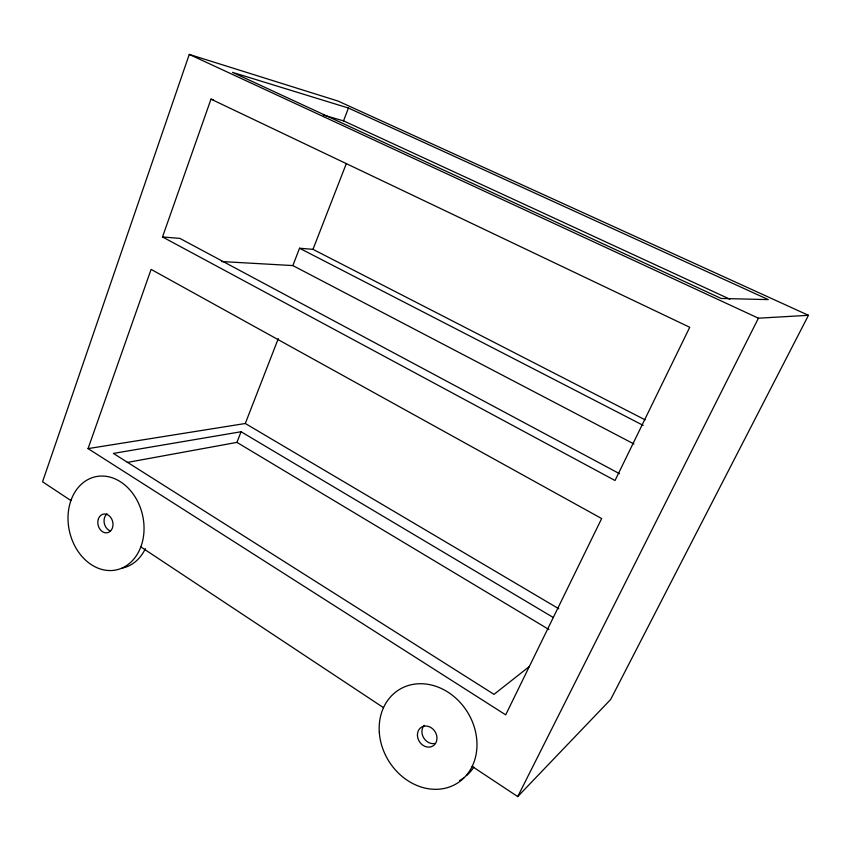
<?xml version="1.0" encoding="UTF-8"?>
<svg xmlns="http://www.w3.org/2000/svg" width="851" height="851" viewBox="0 0 851 851"><rect width="100%" height="100%" fill="white"/><g stroke="black" fill="none" stroke-linecap="round" stroke-linejoin="round"><path stroke-width="1.28" d="M472.177 766.411L517.727 796.589L610.646 699.49L808.45 315.306L338.092 101.078L189.262 54.411L42.55 481.783L70.91 500.569M88.057 448.605L151.106 269.384L601.657 518.557L505.696 714.851L88.057 448.605L245.29 423.5L558.788 608.763M210.995 99.141L689.736 327.273L615.028 480.507L162.509 236.961L210.995 99.141L213.548 99.822M323.284 115.066L343.527 120.853L348.453 108.045L768.293 299.605L721.159 298.467L232.504 72.367L348.453 108.045M221.494 261.534L292.861 265.576L299.541 248.237L312.987 249.343L645.111 419.841M127.246 462.455L236.929 442.382L241.067 431.744L553.437 617.581M245.29 423.5L278.298 338.581M312.987 249.343L346.389 163.424M517.727 796.589L758.411 318.2L808.45 315.306M529.354 666.514L494.016 694.363L113.406 453.413L241.067 431.744M162.509 236.961L179.848 238.386L619.507 473.688M343.527 120.853L729.828 299.18M189.262 54.411L758.411 318.2M299.541 248.237L643.154 425.351M292.861 265.576L633.899 443.945M236.929 442.382L548.959 629.538M140.819 546.895L383.514 707.67M145.372 548.661A47.401 37.274 76.9 0 1 122.14 568.117M473.826 767.123A54.624 46.071 58.1 0 1 466.625 775.569M463.752 777.878A54.624 46.071 58.1 0 1 459.668 780.495M110.502 530.971A9.478 7.457 76.9 0 1 104.269 523.216A9.478 7.457 76.9 0 1 107.056 513.823M434.914 743.455A10.925 9.212 58.2 0 1 423.66 737.817A10.925 9.212 58.2 0 1 424.16 725.329M379.291 732.083A55.07 46.337 58.3 0 0 455.434 784.303A55.07 46.337 58.3 0 0 449.53 693.182A55.07 46.337 58.3 0 0 379.291 732.083M71.324 499.441A47.741 37.433 76.9 0 0 109.907 570.564A47.741 37.433 76.9 0 0 136.841 499.899A47.741 37.433 76.9 0 0 71.324 499.441M98.429 518.748A9.542 7.489 76.9 0 0 106.29 532.864A9.542 7.489 76.9 0 0 111.513 518.621A9.542 7.489 76.9 0 0 98.429 518.748M417.447 735.849A11.01 9.265 58.3 0 0 432.776 746.072A11.01 9.265 58.3 0 0 431.361 727.828A11.01 9.265 58.3 0 0 417.447 735.849"/></g></svg>
